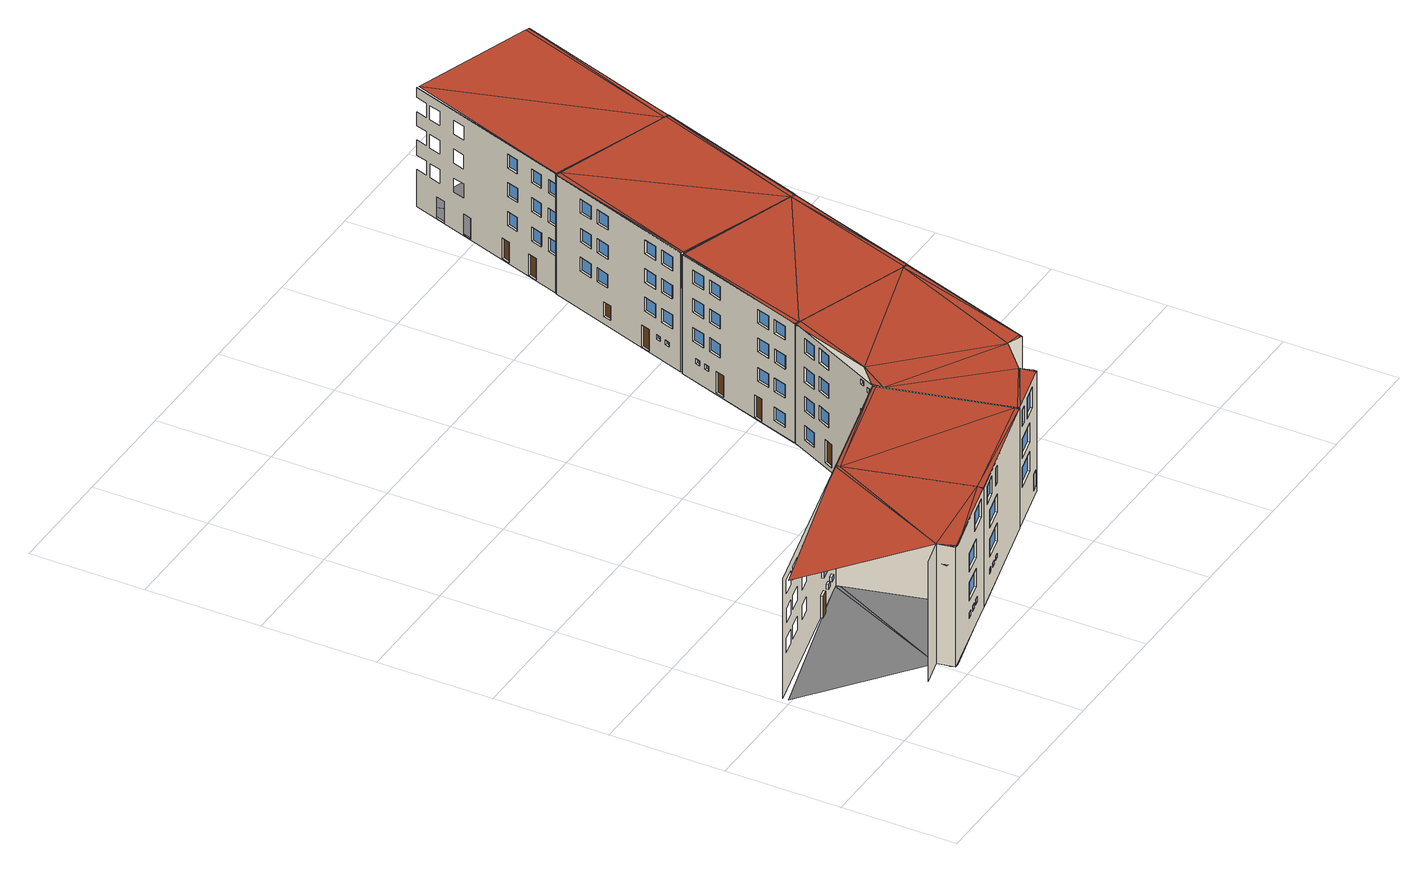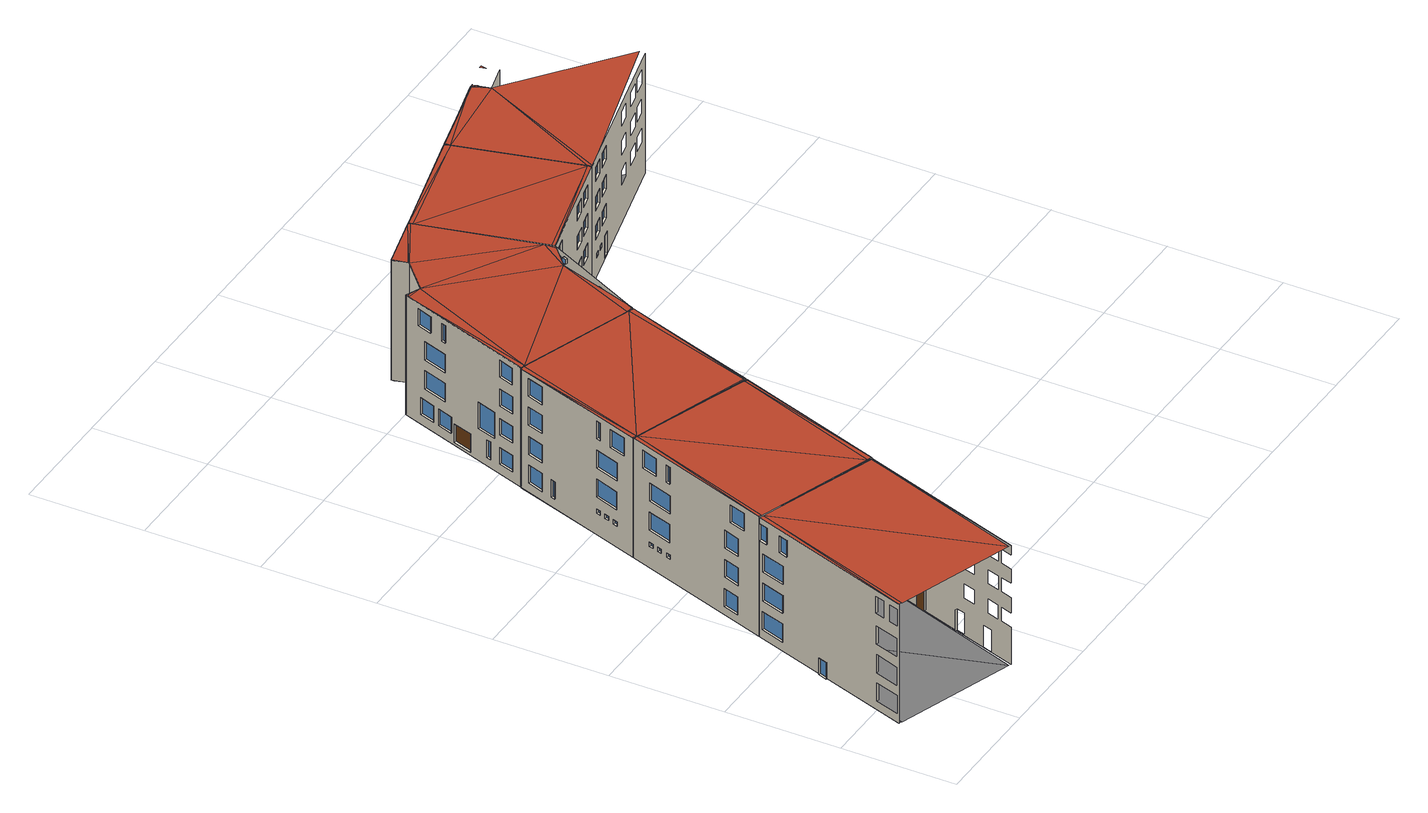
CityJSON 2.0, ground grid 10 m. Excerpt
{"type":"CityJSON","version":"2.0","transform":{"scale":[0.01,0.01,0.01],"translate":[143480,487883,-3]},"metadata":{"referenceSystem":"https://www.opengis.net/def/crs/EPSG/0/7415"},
"CityObjects":{
"building1":{"type":"Building","geometry":[{"type":"MultiSurface","lod":"2.2","boundaries":[[[0,1,2]],[[3,4,5,6]],[[6,5,7,8]],[[7,9,10]],[[11,8,12]],[[13,10,9]],[[11,12,14]],[[13,5,10]],[[14,12,6]],[[5,15,16]],[[17,6,18]],[[19,20,21,22],[23,24,25,26],[27,28,29,30],[31,32,33,34],[35,36,37,38],[39,40,41,42],[43,44,45,46],[47,48,49,50],[51,52,53,54],[55,56,57,58],[59,60,61,62],[63,64,65,66],[67,68,69,70],[71,72,73,74],[75,76,77,78],[79,80,81,82],[83,84,85,86],[87,88,89,90],[91,92,93,94]],[[12,95,6]],[[5,96,10]],[[97,98,99,100]],[[101,102,103,104]],[[105,106,107,108]],[[109,110,7,111],[105,108,112,113],[114,115,116,117],[97,100,118,119],[101,104,120,121],[122,123,124,125],[126,127,128,129]],[[94,130,131,93]],[[121,132,102,101]],[[104,103,133,120]],[[102,103,133,132]],[[120,133,132,121]],[[38,134,135,37]],[[46,136,137,45]],[[70,138,139,69]],[[140,141,131,130]],[[91,140,130,94]],[[93,131,141,92]],[[122,142,143,123]],[[92,141,140,91]],[[100,99,144,118]],[[119,145,98,97]],[[98,99,144,145]],[[113,146,106,105]],[[108,107,147,112]],[[106,107,147,146]],[[148,149,135,134]],[[150,151,137,136]],[[37,135,149,36]],[[35,148,134,38]],[[45,137,151,44]],[[43,150,136,46]],[[152,153,139,138]],[[67,152,138,70]],[[69,139,153,68]],[[125,154,142,122]],[[123,143,155,124]],[[142,143,155,154]],[[124,155,154,125]],[[156,10,96]],[[12,157,95]],[[114,158,159,115]],[[160,96,5]],[[95,161,6]],[[36,149,148,35]],[[44,151,150,43]],[[68,153,152,67]],[[160,5,16]],[[6,161,18]],[[86,162,163,85]],[[126,164,165,127]],[[118,144,145,119]],[[112,147,146,113]],[[166,167,163,162]],[[83,166,162,86]],[[85,163,167,84]],[[129,168,164,126]],[[127,165,169,128]],[[164,165,169,168]],[[84,167,166,83]],[[128,169,168,129]],[[66,170,171,65]],[[62,172,173,61]],[[82,174,175,81]],[[117,176,158,114]],[[115,159,177,116]],[[158,159,177,176]],[[90,178,179,89]],[[180,181,171,170]],[[65,171,181,64]],[[63,180,170,66]],[[182,183,173,172]],[[61,173,183,60]],[[59,182,172,62]],[[184,185,175,174]],[[81,175,185,80]],[[79,184,174,82]],[[186,187,179,178]],[[87,186,178,90]],[[89,179,187,88]],[[88,187,186,87]],[[116,177,176,117]],[[64,181,180,63]],[[60,183,182,59]],[[80,185,184,79]],[[110,156,96]],[[157,109,95]],[[110,96,188]],[[189,190,191]],[[192,21,110,109]],[[22,21,110,193]],[[21,160,16]],[[161,22,18]],[[21,194,160]],[[22,161,195]],[[196,197,198,199]],[[200,201,202,203]],[[204,205,197,196]],[[199,198,206,207]],[[197,198,206,205]],[[208,209,210,211]],[[212,213,214,215]],[[216,217,218,219]],[[220,221,222,223]],[[224,225,226,227]],[[228,229,217,216]],[[219,218,230,231]],[[217,218,230,229]],[[232,233,234,235]],[[231,230,229,228]],[[236,237,234,233]],[[238,236,233,232]],[[235,234,237,239]],[[240,241,202,201]],[[242,240,201,200]],[[203,202,241,243]],[[244,245,210,209]],[[246,244,209,208]],[[211,210,245,247]],[[248,249,214,213]],[[250,248,213,212]],[[215,214,249,251]],[[207,206,205,204]],[[239,237,236,238]],[[252,253,254,255]],[[256,257,221,220]],[[223,222,258,259]],[[221,222,258,257]],[[255,254,260,261]],[[262,263,253,252]],[[264,265,225,224]],[[227,226,266,267]],[[253,254,260,263]],[[225,226,266,265]],[[243,241,240,242]],[[247,245,244,246]],[[251,249,248,250]],[[268,269,270,271]],[[261,260,263,262]],[[272,273,270,269]],[[274,272,269,268]],[[271,270,273,275]],[[275,273,272,274]],[[188,96,276]],[[277,189,191]],[[278,279,280,281]],[[282,283,284,285]],[[286,287,288,289]],[[290,291,292,293]],[[294,295,296,297]],[[160,298,96]],[[299,161,189]],[[300,301,291,290]],[[293,292,302,303]],[[297,296,304,305]],[[306,307,295,294]],[[291,292,302,301]],[[295,296,304,307]],[[259,258,257,256]],[[267,266,265,264]],[[303,302,301,300]],[[305,304,307,306]],[[194,308,160]],[[161,309,195]],[[310,311,280,279]],[[312,313,284,283]],[[314,310,279,278]],[[281,280,311,315]],[[316,312,283,282]],[[285,284,313,317]],[[318,319,288,287]],[[320,318,287,286]],[[289,288,319,321]],[[322,323,324,325]],[[326,327,324,323]],[[328,326,323,322]],[[325,324,327,329]],[[315,311,310,314]],[[317,313,312,316]],[[321,319,318,320]],[[329,327,326,328]],[[330,331,110,109],[196,199,207,204],[220,223,259,256],[224,227,267,264],[290,293,303,300],[294,297,305,306],[252,255,261,262],[216,219,231,228]],[[192,21,332,333],[246,247,211,208],[242,243,203,200],[334,335,336,337],[338,339,340,341],[314,315,281,278],[320,321,289,286],[316,317,285,282],[342,343,344,345],[250,251,215,212],[346,347,348,349],[238,239,235,232],[274,275,271,268],[350,351,352,353],[328,329,325,322]],[[96,298,276]],[[299,189,277]],[[354,298,160]],[[299,355,161]],[[308,354,160]],[[355,309,161]],[[349,356,357,348]],[[337,358,359,336]],[[345,360,361,344]],[[341,362,363,340]],[[364,365,357,356]],[[348,357,365,347]],[[346,364,356,349]],[[347,365,364,346]],[[366,367,359,358]],[[334,366,358,337]],[[336,359,367,335]],[[368,369,361,360]],[[342,368,360,345]],[[344,361,369,343]],[[370,371,363,362]],[[338,370,362,341]],[[340,363,371,339]],[[353,372,373,352]],[[374,375,373,372]],[[350,374,372,353]],[[352,373,375,351]],[[335,367,366,334]],[[343,369,368,342]],[[339,371,370,338]],[[351,375,374,350]],[[298,331,276]],[[330,299,277]],[[376,377,378]],[[379,380,381]],[[382,383,378,380]],[[333,332,331,330]],[[333,309,355]],[[332,354,308]],[[384,385,386,387]],[[388,389,390,391]],[[392,393,394,395]],[[396,397,383]],[[398,333,399]],[[400,401,402,403]],[[404,405,406,407]],[[408,409,410,411]],[[412,413,414,415]],[[416,417,385,384]],[[387,386,418,419]],[[385,386,418,417]],[[403,402,420,421]],[[422,423,401,400]],[[407,406,424,425]],[[426,427,405,404]],[[411,410,428,429]],[[430,431,409,408]],[[432,433,413,412]],[[415,414,434,435]],[[420,423,401,402]],[[424,427,405,406]],[[428,431,409,410]],[[434,433,413,414]],[[421,420,423,422]],[[425,424,427,426]],[[429,428,431,430]],[[435,434,433,432]],[[419,418,417,416]],[[396,436,397]],[[399,437,398]],[[438,439,440,441]],[[442,443,444,445]],[[446,447,448,449]],[[441,440,450,451]],[[452,453,439,438]],[[454,455,443,442]],[[445,444,456,457]],[[449,448,458,459]],[[460,461,447,446]],[[450,453,439,440]],[[456,455,443,444]],[[458,461,447,448]],[[451,450,453,452]],[[462,463,389,388]],[[391,390,464,465]],[[457,456,455,454]],[[459,458,461,460]],[[389,390,464,463]],[[466,467,393,392]],[[395,394,468,469]],[[393,394,468,467]],[[470,377,376]],[[471,379,381]],[[470,376,397]],[[399,379,471]],[[472,473,474,475]],[[476,477,378,380],[472,475,478,479],[388,391,465,462],[392,395,469,466],[384,387,419,416],[480,481,482,483]],[[465,464,463,462]],[[469,468,467,466]],[[479,484,473,472]],[[475,474,485,478]],[[473,474,485,484]],[[486,487,377]],[[488,489,381]],[[470,486,377]],[[489,471,381]],[[478,485,484,479]],[[397,436,490]],[[399,491,437]],[[480,492,493,481]],[[494,495,383,333],[496,497,498,499],[500,501,502,503],[504,505,506,507],[508,509,510,511],[512,513,514,515],[516,517,518,519],[520,521,522,523],[435,432,412,415],[451,452,438,441],[459,460,446,449],[425,426,404,407],[429,430,408,411],[457,454,442,445],[421,422,400,403],[524,525,526,527]],[[526,528,529,527]],[[483,530,492,480]],[[481,493,531,482]],[[492,493,531,530]],[[514,532,533,515]],[[510,534,535,511]],[[518,536,537,519]],[[527,529,538,524]],[[525,539,528,526]],[[397,490,470]],[[399,471,491]],[[482,531,530,483]],[[538,539,528,529]],[[524,538,539,525]],[[515,533,540,512]],[[513,541,532,514]],[[511,535,542,508]],[[509,543,534,510]],[[519,537,544,516]],[[517,545,536,518]],[[546,477,487]],[[547,488,548]],[[540,541,532,533]],[[547,489,488]],[[546,487,486]],[[542,543,534,535]],[[544,545,536,537]],[[471,470,477,548]],[[512,540,541,513]],[[508,542,543,509]],[[516,544,545,517]],[[506,549,550,507]],[[502,551,552,503]],[[522,553,554,523]],[[498,555,556,499]],[[557,436,558]],[[437,559,560]],[[507,550,561,504]],[[505,562,549,506]],[[503,552,563,500]],[[501,564,551,502]],[[523,554,565,520]],[[521,566,553,522]],[[497,567,555,498]],[[499,556,568,496]],[[561,562,549,550]],[[563,564,551,552]],[[565,566,553,554]],[[568,567,555,556]],[[471,470,490,569]],[[504,561,562,505]],[[500,563,564,501]],[[520,565,566,521]],[[496,568,567,497]],[[557,558,495]],[[570,560,559]],[[571,572,573]],[[574,570,575]],[[576,577,578,579]],[[580,581,582,583]],[[584,585,586,587]],[[588,589,590,591]],[[579,578,592,593]],[[594,595,577,576]],[[596,597,581,580]],[[583,582,598,599]],[[600,601,585,584]],[[587,586,602,603]],[[591,590,604,605]],[[606,607,589,588]],[[592,595,577,578]],[[598,597,581,582]],[[602,601,585,586]],[[604,607,589,590]],[[491,490,608,609]],[[593,592,595,594]],[[599,598,597,596]],[[603,602,601,600]],[[605,604,607,606]],[[610,611,490]],[[491,612,613]],[[557,614,436]],[[615,559,437]],[[491,615,437]],[[436,614,490]],[[616,617,618,619]],[[620,621,622,623]],[[624,625,626,627]],[[610,608,611]],[[612,609,613]],[[619,618,628,629]],[[630,631,617,616]],[[623,622,632,633]],[[634,635,621,620]],[[636,637,625,624]],[[627,626,638,639]],[[628,631,617,618]],[[632,635,621,622]],[[638,637,625,626]],[[640,641,642,643]],[[644,645,641,640]],[[643,642,646,647]],[[629,628,631,630]],[[633,632,635,634]],[[639,638,637,636]],[[646,645,641,642]],[[648,649,650,651]],[[652,573,572]],[[574,575,653]],[[647,646,645,644]],[[654,655,656,657]],[[650,649,658,659]],[[651,650,659,660]],[[661,658,649,648]],[[662,663,664,665]],[[666,667,668,669]],[[656,655,670,671]],[[657,656,671,672]],[[673,670,655,654]],[[660,659,658,661]],[[672,671,670,673]],[[664,663,674,675]],[[668,667,676,677]],[[678,679,571,570],[680,681,682,683],[684,685,686,687],[688,689,690,691],[603,600,584,587],[692,693,694,695],[605,606,588,591],[696,697,698,699],[633,634,620,623],[700,701,702,703],[639,636,624,627],[593,594,576,579],[599,596,580,583],[629,630,616,619],[704,705,706,707],[708,709,710,711],[712,713,714,715],[647,644,640,643]],[[665,664,675,716]],[[717,674,663,662]],[[718,676,667,666]],[[669,668,677,719]],[[720,721,722,723]],[[610,490,614]],[[491,613,615]],[[724,725,726,727]],[[726,725,728,729]],[[727,726,729,730]],[[731,728,725,724]],[[722,721,732,733]],[[723,722,733,734]],[[735,732,721,720]],[[716,675,674,717]],[[719,677,676,718]],[[730,729,728,731]],[[570,495,736,737]],[[570,571,738,737]],[[714,739,740,715]],[[734,733,732,735]],[[652,572,679]],[[741,574,653]],[[690,742,743,691]],[[686,744,745,687]],[[702,746,747,703]],[[713,748,739,714]],[[715,740,749,712]],[[750,751,752,753]],[[749,748,739,740]],[[712,749,748,713]],[[689,754,742,690]],[[691,743,755,688]],[[687,745,756,684]],[[685,757,744,686]],[[703,747,758,700]],[[701,759,746,702]],[[755,754,742,743]],[[756,757,744,745]],[[758,759,746,747]],[[752,751,760,761]],[[753,752,761,762]],[[763,760,751,750]],[[688,755,754,689]],[[684,756,757,685]],[[700,758,759,701]],[[609,608,736,764],[651,648,661,660],[765,766,767,768],[769,770,771,772],[773,774,775,776],[657,654,673,672],[723,720,735,734],[777,778,779,780],[665,662,717,716],[669,666,718,719],[727,724,731,730],[781,782,783,784],[785,786,787,788],[753,750,763,762]],[[706,789,790,707]],[[707,790,791,704]],[[705,792,789,706]],[[791,792,789,790]],[[704,791,792,705]],[[698,793,794,699]],[[694,795,796,695]],[[682,797,798,683]],[[762,761,760,763]],[[710,799,800,711]],[[699,794,801,696]],[[697,802,793,698]],[[695,796,803,692]],[[693,804,795,694]],[[683,798,805,680]],[[681,806,797,682]],[[709,807,799,710]],[[711,800,808,708]],[[801,802,793,794]],[[803,804,795,796]],[[805,806,797,798]],[[808,807,799,800]],[[708,808,807,709]],[[786,809,810,785]],[[696,801,802,697]],[[692,803,804,693]],[[680,805,806,681]],[[736,610,614]],[[615,613,811]],[[810,809,812,813]],[[787,812,809,786]],[[785,810,813,788]],[[782,814,815,781]],[[815,814,816,817]],[[783,816,814,782]],[[781,815,817,784]],[[679,741,653]],[[679,653,652]],[[784,817,816,783]],[[652,653,818]],[[652,818,819]],[[820,821,822]],[[820,823,821]],[[824,825,820]],[[825,823,820]],[[788,813,812,787]],[[770,826,827,769]],[[778,828,829,777]],[[774,830,831,773]],[[766,832,833,765]],[[834,573,652]],[[653,575,835]],[[836,837,838,839]],[[840,841,842,843]],[[844,845,846,847]],[[848,849,850,851]],[[827,826,852,853]],[[829,828,854,855]],[[831,830,856,857]],[[833,832,858,859]],[[769,827,853,772]],[[771,852,826,770]],[[777,829,855,780]],[[779,854,828,778]],[[773,831,857,776]],[[775,856,830,774]],[[765,833,859,768]],[[767,858,832,766]],[[851,850,860,861]],[[862,863,849,848]],[[839,838,864,865]],[[866,867,837,836]],[[868,869,841,840]],[[843,842,870,871]],[[847,846,872,873]],[[874,875,845,844]],[[860,863,849,850]],[[864,867,837,838]],[[870,869,841,842]],[[872,875,845,846]],[[861,860,863,862]],[[834,876,573]],[[575,877,835]],[[865,864,867,866]],[[871,870,869,868]],[[873,872,875,874]],[[772,853,852,771]],[[780,855,854,779]],[[776,857,856,775]],[[768,859,858,767]],[[878,879,880,881]],[[881,880,882,883]],[[884,885,879,878]],[[882,885,879,880]],[[883,882,885,884]],[[886,887,888,889]],[[890,891,892,893]],[[894,895,896,897]],[[898,738,876]],[[877,737,899]],[[889,888,900,901]],[[902,903,887,886]],[[904,905,891,890]],[[893,892,906,907]],[[908,909,895,894]],[[897,896,910,911]],[[900,903,887,888]],[[906,905,891,892]],[[910,909,895,896]],[[912,913,914,915]],[[916,917,918,919]],[[920,921,913,912]],[[915,914,922,923]],[[924,925,926,927]],[[928,929,930,931]],[[932,933,934,935]],[[901,900,903,902]],[[907,906,905,904]],[[911,910,909,908]],[[922,921,913,914]],[[923,922,921,920]],[[918,917,936,937]],[[926,925,938,939]],[[940,820,822]],[[823,941,821]],[[930,929,942,943]],[[934,933,944,945]],[[946,936,917,916]],[[919,918,937,947]],[[948,938,925,924]],[[927,926,939,949]],[[931,930,943,950]],[[951,942,929,928]],[[935,934,945,952]],[[953,944,933,932]],[[652,819,834]],[[835,818,653]],[[824,820,834]],[[823,825,835]],[[947,937,936,946]],[[949,939,938,948]],[[950,943,942,951]],[[952,945,944,953]],[[954,955,956,957]],[[956,955,958,959]],[[957,956,959,960]],[[961,958,955,954]],[[941,940,822,962],[963,964,965,966],[967,968,969,970],[971,972,973,974],[865,866,836,839],[975,976,977,978],[871,868,840,843],[979,980,981,982],[873,874,844,847],[901,902,886,889],[983,984,985,986],[907,904,890,893],[911,908,894,897],[883,884,878,881],[861,862,848,851],[923,920,912,915],[987,988,989,990]],[[960,959,958,961]],[[834,898,876]],[[877,899,835]],[[989,991,992,990]],[[818,819,993,994]],[[995,824,993,994]],[[985,996,997,986]],[[977,998,999,978]],[[981,1000,1001,982]],[[990,992,1002,987]],[[988,1003,991,989]],[[1002,1003,991,992]],[[987,1002,1003,988]],[[986,997,1004,983]],[[984,1005,996,985]],[[976,1006,998,977]],[[978,999,1007,975]],[[982,1001,1008,979]],[[980,1009,1000,981]],[[1004,1005,996,997]],[[1007,1006,998,999]],[[1008,1009,1000,1001]],[[983,1004,1005,984]],[[975,1007,1006,976]],[[979,1008,1009,980]],[[1010,941,823]],[[1011,820,940]],[[737,738,993,1012],[1013,1014,1015,1016],[927,924,948,949],[935,932,953,952],[919,916,946,947],[931,928,951,950],[1017,1018,1019,1020],[1021,1022,1023,1024],[1025,1026,1027,1028],[1029,1030,1031,1032],[1033,1034,1035,1036],[1037,1038,1039,1040],[957,954,961,960]],[[1011,834,820]],[[1010,823,835]],[[973,1041,1042,974]],[[965,1043,1044,966]],[[969,1045,1046,970]],[[974,1042,1047,971]],[[972,1048,1041,973]],[[966,1044,1049,963]],[[964,1050,1043,965]],[[970,1046,1051,967]],[[968,1052,1045,969]],[[1047,1048,1041,1042]],[[1049,1050,1043,1044]],[[1051,1052,1045,1046]],[[971,1047,1048,972]],[[963,1049,1050,964]],[[967,1051,1052,968]],[[834,1053,898]],[[899,1054,835]],[[1022,1055,1056,1021]],[[1030,1057,1058,1029]],[[1038,1059,1060,1037]],[[1018,1061,1062,1017]],[[1058,1057,1063,1064]],[[1060,1059,1065,1066]],[[1031,1063,1057,1030]],[[1029,1058,1064,1032]],[[1039,1065,1059,1038]],[[1037,1060,1066,1040]],[[1032,1064,1063,1031]],[[1040,1066,1065,1039]],[[1026,1067,1068,1025]],[[1068,1067,1069,1070]],[[1056,1055,1071,1072]],[[1062,1061,1073,1074]],[[1027,1069,1067,1026]],[[1025,1068,1070,1028]],[[1021,1056,1072,1024]],[[1023,1071,1055,1022]],[[1017,1062,1074,1020]],[[1019,1073,1061,1018]],[[1028,1070,1069,1027]],[[1014,1075,1076,1013]],[[1034,1077,1078,1033]],[[1078,1077,1079,1080]],[[1035,1079,1077,1034]],[[1033,1078,1080,1036]],[[1076,1075,1081,1082]],[[1083,1084,1085,1086]],[[1087,1088,1089,1090]],[[1091,1092,1093,1094]],[[1024,1072,1071,1023]],[[1036,1080,1079,1035]],[[1013,1076,1082,1016]],[[1015,1081,1075,1014]],[[1020,1074,1073,1019]],[[1095,1096,1097]],[[1098,1095,1097]],[[1099,1100,1098]],[[1100,1095,1098]],[[1086,1085,1101,1102]],[[1103,1104,1084,1083]],[[1105,1106,1088,1087]],[[1090,1089,1107,1108]],[[1094,1093,1109,1110]],[[1111,1112,1092,1091]],[[1101,1104,1084,1085]],[[1107,1106,1088,1089]],[[1109,1112,1092,1093]],[[1016,1082,1081,1015]],[[1102,1101,1104,1103]],[[1108,1107,1106,1105]],[[1110,1109,1112,1111]],[[993,1053,834]],[[1054,994,835]],[[993,834,1113]],[[835,994,1114]],[[1115,1116,1117,1118]],[[1119,1120,1121,1122]],[[1123,1124,1125,1126]],[[1118,1117,1127,1128]],[[1129,1130,1116,1115]],[[1122,1121,1131,1132]],[[1133,1134,1120,1119]],[[1126,1125,1135,1136]],[[1137,1138,1124,1123]],[[1139,1140,1141,1142]],[[1127,1130,1116,1117]],[[1131,1134,1120,1121]],[[1135,1138,1124,1125]],[[1142,1141,1143,1144]],[[1145,1146,1140,1139]],[[1128,1127,1130,1129]],[[1132,1131,1134,1133]],[[1136,1135,1138,1137]],[[1147,1148,1149,1150]],[[1143,1146,1140,1141]],[[1144,1143,1146,1145]],[[1149,1148,1151,1152]],[[1153,1154,1155,1156]],[[1157,1158,1159,1160]],[[1150,1149,1152,1161]],[[1162,1151,1148,1147]],[[1163,1164,1165,1166]],[[1155,1154,1167,1168]],[[1156,1155,1168,1169]],[[1170,1167,1154,1153]],[[1169,1168,1167,1170]],[[1161,1152,1151,1162]],[[1171,1172,1173,1174]],[[1175,1176,1177,1178]],[[1179,1180,1181,1182]],[[1183,1184,1185,1186]],[[1185,1184,1187,1188]],[[1159,1158,1189,1190]],[[1165,1164,1191,1192]],[[1193,1187,1184,1183]],[[1186,1185,1188,1194]],[[1160,1159,1190,1195]],[[1196,1189,1158,1157]],[[1166,1165,1192,1197]],[[1198,1191,1164,1163]],[[1194,1188,1187,1193]],[[1174,1173,1199,1200]],[[1201,1202,1172,1171]],[[1178,1177,1203,1204]],[[1205,1206,1176,1175]],[[1182,1181,1207,1208]],[[1209,1210,1180,1179]],[[1199,1202,1172,1173]],[[1203,1206,1176,1177]],[[1207,1210,1180,1181]],[[1097,1211,1098]],[[1212,1096,1095]],[[1213,1099,1098]],[[1100,1214,1095]],[[1215,1216,1217,1218]],[[1200,1199,1202,1201]],[[1219,1220,1221,1222]],[[1204,1203,1206,1205]],[[1208,1207,1210,1209]],[[1223,1224,1225,1226]],[[1221,1220,1227,1228]],[[1225,1224,1229,1230]],[[1222,1221,1228,1231]],[[1232,1227,1220,1219]],[[1218,1217,1233,1234]],[[1235,1236,1216,1215]],[[1237,1229,1224,1223]],[[1226,1225,1230,1238]],[[1239,834,1011]],[[1240,1010,835]],[[1233,1236,1216,1217]],[[1195,1190,1189,1196]],[[1231,1228,1227,1232]],[[1197,1192,1191,1198]],[[1238,1230,1229,1237]],[[1234,1233,1236,1235]],[[834,1241,1113]],[[1242,835,1114]],[[1212,1211,1097,1243],[1244,1245,1246,1247],[1204,1205,1175,1178],[1248,1249,1250,1251],[1252,1253,1254,1255],[1128,1129,1115,1118],[1108,1105,1087,1090],[1208,1209,1179,1182],[1256,1257,1258,1259],[1200,1201,1171,1174],[1110,1111,1091,1094],[1260,1261,1262,1263],[1264,1265,1266,1267],[1268,1269,1270,1271],[1132,1133,1119,1122],[1272,1273,1274,1275],[1136,1137,1123,1126],[1102,1103,1083,1086],[1276,1277,1278,1279],[1234,1235,1215,1218],[1280,1281,1282,1283],[1284,1285,1286,1287],[1144,1145,1139,1142]],[[1288,940,1289,1290]],[[1100,1099,1291,1292]],[[1293,993,1289,1290],[1294,1295,1296,1297],[1298,1299,1300,1301],[1302,1303,1304,1305],[1150,1147,1162,1161],[1306,1307,1308,1309],[1166,1163,1198,1197],[1160,1157,1196,1195],[1186,1183,1193,1194],[1156,1153,1170,1169],[1226,1223,1237,1238],[1222,1219,1232,1231]],[[1282,1310,1311,1283]],[[1213,1098,1312]],[[1095,1214,1313]],[[1241,834,1239]],[[1242,1240,835]],[[1307,1314,1315,1306]],[[1299,1316,1317,1298]],[[1303,1318,1319,1302]],[[1315,1314,1320,1321]],[[1317,1316,1322,1323]],[[1295,1324,1325,1294]],[[1319,1318,1326,1327]],[[1306,1315,1321,1309]],[[1308,1320,1314,1307]],[[1298,1317,1323,1301]],[[1300,1322,1316,1299]],[[1302,1319,1327,1305]],[[1304,1326,1318,1303]],[[1325,1324,1328,1329]],[[1294,1325,1329,1297]],[[1296,1328,1324,1295]],[[1309,1321,1320,1308]],[[1301,1323,1322,1300]],[[1305,1327,1326,1304]],[[1297,1329,1328,1296]],[[1242,1290,1240]],[[1241,1239,1289]],[[1291,1213,1330]],[[1214,1331,1332]],[[1333,1334,1335,1336]],[[1335,1334,1337,1338]],[[1339,1340,1341,1342]],[[1343,1344,1345,1346]],[[1347,1348,1349,1350]],[[1336,1335,1338,1351]],[[1352,1337,1334,1333]],[[1351,1338,1337,1352]],[[1341,1340,1353,1354]],[[1345,1344,1355,1356]],[[1349,1348,1357,1358]],[[1342,1341,1354,1359]],[[1360,1353,1340,1339]],[[1361,1355,1344,1343]],[[1346,1345,1356,1362]],[[1363,1357,1348,1347]],[[1350,1349,1358,1364]],[[1365,1366,1367,1368]],[[1367,1366,1369,1370]],[[1359,1354,1353,1360]],[[1362,1356,1355,1361]],[[1364,1358,1357,1363]],[[1368,1367,1370,1371]],[[1372,1369,1366,1365]],[[1371,1370,1369,1372]],[[1373,1213,1312]],[[1214,1374,1313]],[[1375,1330,1213]],[[1214,1332,1376]],[[1377,1378,1379,1380]],[[1379,1378,1381,1382]],[[1380,1379,1382,1383]],[[1384,1381,1378,1377]],[[1383,1382,1381,1384]],[[1292,1291,1385,1386],[1387,1388,1389,1390],[1342,1339,1360,1359],[1350,1347,1363,1364],[1346,1343,1361,1362],[1391,1392,1393,1394],[1395,1396,1397,1398],[1336,1333,1352,1351],[1399,1400,1401,1402],[1368,1365,1372,1371],[1403,1404,1405,1406],[1380,1377,1384,1383]],[[1375,1213,1373]],[[1214,1376,1374]],[[1404,1407,1408,1403]],[[1388,1409,1410,1387]],[[1392,1411,1412,1391]],[[1396,1413,1414,1395]]],"semantics":{"surfaces":[{"type":"RoofSurface"},{"type":"WallSurface","on_footprint_edge":true},{"type":"GroundSurface"},{"type":"Window"},{"type":"Door"}],"values":[0,1,1,2,0,2,0,2,0,2,0,1,0,2,1,1,1,1,1,1,1,3,1,1,1,1,4,1,1,1,1,1,1,3,1,1,3,3,3,1,1,1,1,3,1,1,1,1,3,1,2,0,1,2,0,1,1,1,2,0,1,1,1,1,3,1,1,1,1,3,1,1,1,1,1,1,1,3,1,3,1,1,3,1,1,3,1,1,3,1,1,1,1,1,1,1,2,0,2,0,1,1,2,0,2,0,1,1,1,1,3,1,1,1,1,1,1,1,3,1,1,3,1,1,3,1,1,3,1,1,3,1,1,1,1,1,1,1,3,1,1,1,1,3,3,1,1,1,1,1,3,1,1,1,2,0,1,1,1,1,1,2,0,1,1,1,1,3,3,1,1,1,1,2,0,3,3,1,1,1,1,3,1,1,1,4,1,1,1,1,1,1,1,1,2,0,2,0,2,0,1,1,1,1,3,1,1,1,3,1,1,3,1,1,3,1,1,1,3,1,1,1,1,1,1,2,0,2,0,1,1,0,2,1,1,1,2,0,1,1,1,1,1,1,3,1,1,1,1,1,1,1,1,3,3,3,3,1,1,1,1,1,2,0,1,1,1,1,1,1,1,1,1,3,3,3,1,1,1,1,1,3,1,1,3,2,0,2,0,1,1,1,1,1,1,3,2,0,2,0,1,2,0,1,1,1,1,1,3,1,1,1,1,1,2,0,1,4,1,1,1,1,1,1,1,2,0,3,0,2,3,3,1,1,1,1,1,1,1,1,2,0,1,1,1,1,1,1,1,1,3,3,3,3,1,1,1,1,1,2,0,2,0,1,1,1,1,1,1,1,1,1,1,1,1,3,3,3,3,1,1,1,1,1,2,0,2,0,0,2,1,1,1,2,0,1,1,1,1,1,1,3,3,3,1,1,1,1,1,1,4,1,2,0,1,1,3,1,1,1,1,3,1,1,1,1,3,3,1,1,1,1,1,1,2,0,1,3,1,1,3,1,1,1,1,1,1,1,1,1,2,0,1,1,1,1,1,1,4,1,1,1,1,1,1,1,3,3,3,4,1,1,1,1,1,1,1,1,1,3,1,1,1,1,1,1,1,1,1,1,1,1,1,1,3,3,3,3,1,1,1,1,1,2,0,3,1,1,1,3,1,1,1,1,1,1,1,1,1,1,1,1,1,1,1,1,2,0,1,1,1,1,3,3,3,3,1,1,1,1,1,1,1,1,1,1,1,1,1,1,1,1,3,3,3,3,1,2,0,1,1,1,1,1,1,1,1,1,1,3,1,1,1,1,2,0,1,1,1,1,1,1,3,3,3,1,1,1,1,1,1,1,1,1,1,4,1,3,3,2,0,3,3,1,1,1,1,1,1,1,1,2,0,2,0,1,1,1,1,1,3,1,1,1,1,2,0,1,1,1,1,1,1,1,1,4,1,1,1,1,1,1,1,3,3,3,1,1,1,0,2,1,2,0,1,1,1,1,1,1,1,1,1,3,3,3,1,1,1,2,0,1,1,1,1,3,3,1,1,1,1,1,1,1,3,3,3,1,1,1,1,1,1,1,1,1,3,1,1,3,1,1,1,1,1,1,1,1,1,1,1,1,1,1,1,1,1,1,3,3,3,1,1,1,1,2,0,2,0,1,1,1,1,1,1,1,1,1,1,3,3,3,1,1,1,1,1,1,4,1,3,1,1,1,1,1,3,1,1,1,1,1,1,1,1,3,3,3,1,1,1,1,1,1,1,1,1,1,1,1,1,3,3,3,2,0,2,0,1,1,1,1,1,1,3,3,1,1,1,1,1,1,2,0,4,1,1,1,1,1,2,0,1,1,1,1,1,2,0,2,0,1,1,1,3,3,1,3,1,1,1,1,1,1,3,1,1,1,1,1,1,0,2,2,0,1,3,1,1,1,1,1,1,3,3,3,1,1,1,1,1,1,1,3,1,1,1,1,1,1,2,0,2,0,1,3,1,1,1,1,2,0,1,1,1,1]}}]}
},
"vertices":[
[810,60,1147],[800,110,1147],[790,60,1147],[770,210,1147],[770,210,42],[1010,270,42],[1010,270,1147],[1040,120,42],[1040,120,1147],[1030,160,42],[1070,120,42],[1030,160,1147],[1070,120,1147],[1030,180,42],[1030,180,1147],[50,1020,42],[1540,1430,42],[50,1020,1146],[1540,1430,1147],[50,1070,1147],[50,1070,42],[1550,1430,42],[1550,1430,1147],[454,1167,1062],[454,1167,936],[337,1139,936],[337,1139,1062],[271,1123,523],[271,1123,396],[153,1095,396],[153,1095,523],[271,1123,1064],[271,1123,938],[153,1095,938],[153,1095,1064],[1264,1361,520],[1264,1361,394],[1146,1333,394],[1146,1333,520],[454,1167,518],[454,1167,392],[336,1139,392],[336,1139,518],[1264,1361,789],[1264,1361,663],[1147,1333,663],[1147,1333,789],[714,1229,518],[714,1229,392],[596,1201,392],[596,1201,518],[454,1167,793],[454,1167,667],[336,1139,667],[336,1139,793],[714,1229,1063],[714,1229,937],[597,1201,937],[597,1201,1063],[1447,1405,1059],[1447,1405,933],[1329,1377,933],[1329,1377,1059],[1445,1405,519],[1445,1405,393],[1327,1376,393],[1327,1376,519],[1266,1362,1061],[1266,1362,935],[1148,1333,935],[1148,1333,1061],[712,1229,793],[712,1229,667],[595,1201,667],[595,1201,793],[272,1123,795],[272,1123,669],[154,1095,669],[154,1095,795],[1447,1405,787],[1447,1405,661],[1330,1377,661],[1330,1377,787],[1314,1373,246],[1314,1373,203],[1274,1364,203],[1274,1364,246],[1411,1397,246],[1411,1397,203],[1371,1387,203],[1371,1387,246],[1190,1344,248],[1190,1344,50],[1115,1326,50],[1115,1326,248],[1820,360,1148],[1820,360,42],[1427,213,550],[1422,232,550],[1422,232,382],[1427,213,382],[1427,213,271],[1422,233,271],[1422,233,223],[1427,213,223],[1428,213,819],[1423,233,819],[1423,233,651],[1428,213,651],[1830,310,1148],[1830,310,42],[1040,120,1148],[1621,260,651],[1621,260,819],[1574,248,1091],[1574,248,923],[1767,295,923],[1767,295,1091],[1619,259,382],[1619,259,550],[1468,223,223],[1468,223,271],[1518,235,271],[1518,235,223],[1559,245,223],[1559,245,271],[1610,257,269],[1610,257,221],[1651,267,221],[1651,267,269],[1119,1306,248],[1119,1306,50],[1463,242,271],[1463,242,223],[1151,1314,520],[1151,1314,394],[1151,1314,789],[1151,1314,663],[1153,1314,1061],[1153,1314,935],[1194,1324,248],[1194,1324,50],[1513,254,271],[1513,254,223],[1615,279,382],[1615,279,550],[1616,279,819],[1616,279,651],[1269,1342,520],[1269,1342,394],[1269,1342,789],[1269,1342,663],[1270,1342,1061],[1270,1342,935],[1554,264,271],[1554,264,223],[1820,310,42],[1820,310,1148],[1570,268,1091],[1570,268,923],[1560,1400,42],[1560,1400,1147],[1278,1344,246],[1278,1344,203],[1606,277,269],[1606,277,221],[1318,1354,246],[1318,1354,203],[1646,286,269],[1646,286,221],[1332,1357,519],[1332,1357,393],[1334,1357,1059],[1334,1357,933],[1334,1358,787],[1334,1358,661],[1762,314,1091],[1762,314,923],[1375,1368,246],[1375,1368,203],[1449,1385,519],[1449,1385,393],[1451,1386,1059],[1451,1386,933],[1452,1386,787],[1452,1386,661],[1415,1377,246],[1415,1377,203],[1840,310,42],[1820,360,1146],[1830,310,1146],[1840,310,1146],[1550,1430,1148],[1830,310,1147],[1560,1430,42],[1560,1430,1147],[1928,334,1087],[1923,354,1087],[1923,354,926],[1928,334,926],[1668,1459,519],[1673,1439,519],[1673,1439,392],[1668,1459,392],[2072,370,1087],[2068,389,1087],[2068,389,926],[2072,370,926],[1670,1459,792],[1675,1440,792],[1675,1440,665],[1670,1459,665],[1671,1460,1060],[1676,1440,1060],[1676,1440,933],[1671,1460,933],[2003,353,272],[1998,372,272],[1998,372,233],[2003,353,233],[2004,353,819],[1999,372,819],[1999,372,654],[2004,353,654],[2006,353,550],[2001,373,550],[2001,373,385],[2006,353,385],[2042,363,272],[2038,382,272],[2038,382,233],[2042,363,233],[1704,1468,248],[1708,1448,248],[1708,1448,205],[1704,1468,205],[1749,1458,248],[1749,1458,205],[1744,1478,248],[1744,1478,205],[1789,1468,519],[1789,1468,392],[1785,1488,519],[1785,1488,392],[1791,1469,792],[1791,1469,665],[1787,1488,792],[1787,1488,665],[1793,1469,1060],[1793,1469,933],[1788,1488,1060],[1788,1488,933],[2094,375,269],[2089,395,269],[2089,395,230],[2094,375,230],[2220,407,819],[2216,426,819],[2216,426,654],[2220,407,654],[2129,405,230],[2133,385,230],[2133,385,269],[2129,405,269],[2222,407,550],[2217,427,550],[2217,427,385],[2222,407,385],[1800,1491,248],[1805,1472,248],[1805,1472,205],[1800,1491,205],[1845,1482,248],[1845,1482,205],[1841,1501,248],[1841,1501,205],[2870,570,42],[2870,570,1148],[1851,1504,789],[1856,1484,789],[1856,1484,662],[1851,1504,662],[1851,1504,521],[1856,1484,521],[1856,1484,394],[1851,1504,394],[1853,1504,1061],[1858,1485,1061],[1858,1485,934],[1853,1504,934],[2184,398,1082],[2179,417,1082],[2179,417,920],[2184,398,920],[2185,398,269],[2180,417,269],[2180,417,230],[2185,398,230],[2870,610,42],[2870,610,1148],[2224,408,1082],[2219,427,1082],[2219,427,920],[2224,408,920],[2220,427,230],[2224,408,230],[2224,408,269],[2220,427,269],[2600,1690,42],[2600,1690,1148],[1972,1513,789],[1972,1513,662],[1973,1513,521],[1973,1513,394],[1968,1532,789],[1968,1532,662],[1968,1533,521],[1968,1533,394],[1975,1514,1061],[1975,1514,934],[1970,1533,1061],[1970,1533,934],[1925,1522,245],[1929,1502,245],[1929,1502,49],[1925,1522,49],[2006,1521,245],[2006,1521,49],[2001,1541,245],[2001,1541,49],[2880,570,1148],[2880,570,42],[2610,1690,42],[2610,1690,1148],[2520,1668,790],[2520,1668,663],[2403,1639,663],[2403,1639,790],[2522,1668,519],[2522,1668,392],[2405,1640,392],[2405,1640,519],[2521,1668,1061],[2521,1668,934],[2404,1640,934],[2404,1640,1061],[2435,1647,248],[2435,1647,205],[2394,1637,205],[2394,1637,248],[2530,1670,250],[2530,1670,207],[2489,1660,207],[2489,1660,250],[2610,1660,42],[2610,1660,1148],[2399,1618,248],[2399,1618,205],[2408,1620,790],[2408,1620,663],[2409,1620,1061],[2409,1620,934],[2410,1620,519],[2410,1620,392],[2440,1628,248],[2440,1628,205],[2525,1648,790],[2525,1648,663],[2526,1649,1061],[2526,1649,934],[2526,1649,519],[2526,1649,392],[2494,1641,250],[2494,1641,207],[2535,1651,250],[2535,1651,207],[2880,590,44],[2900,580,44],[2880,570,44],[2880,590,1152],[2880,570,1153],[2900,580,1152],[2610,1690,1153],[2610,1690,44],[2941,585,1086],[2936,604,1086],[2936,604,940],[2941,585,940],[2944,586,820],[2939,605,820],[2939,605,642],[2944,586,642],[2944,586,554],[2940,605,554],[2940,605,375],[2944,586,375],[2630,1710,44],[2630,1610,44],[2630,1710,1148],[2630,1610,1148],[2625,1721,234],[2643,1713,234],[2643,1713,279],[2625,1721,279],[2625,1721,507],[2643,1713,507],[2643,1713,552],[2625,1721,552],[2625,1722,777],[2643,1713,777],[2643,1713,822],[2625,1722,822],[2626,1722,1048],[2644,1714,1048],[2644,1714,1093],[2626,1722,1093],[3004,600,1086],[3000,620,1086],[3000,620,940],[3004,600,940],[2659,1746,279],[2641,1755,279],[2641,1755,234],[2659,1746,234],[2659,1746,552],[2641,1755,552],[2641,1755,507],[2659,1746,507],[2660,1747,822],[2642,1755,822],[2642,1755,777],[2660,1747,777],[2642,1756,1048],[2660,1747,1048],[2660,1747,1093],[2642,1756,1093],[2800,1870,44],[2800,1870,1147],[2663,1799,1076],[2681,1791,1076],[2681,1791,1121],[2663,1799,1121],[2663,1800,535],[2681,1792,535],[2681,1792,580],[2663,1800,580],[2664,1801,805],[2682,1792,805],[2682,1792,850],[2664,1801,850],[2697,1824,1121],[2679,1833,1121],[2679,1833,1076],[2697,1824,1076],[2679,1834,535],[2698,1825,535],[2698,1825,580],[2679,1834,580],[2698,1826,850],[2680,1834,850],[2680,1834,805],[2698,1826,805],[3162,639,820],[3158,659,820],[3158,659,642],[3162,639,642],[3163,639,554],[3158,659,554],[3158,659,375],[3163,639,375],[3340,830,44],[3340,830,1151],[3092,622,1095],[3088,641,1095],[3088,641,906],[3092,622,906],[3370,690,1153],[3370,690,44],[3240,658,906],[3240,658,1095],[3270,665,263],[3270,665,117],[3333,681,117],[3333,681,263],[3235,678,1095],[3235,678,906],[3340,820,44],[3360,690,44],[3360,690,1151],[3340,820,1151],[3590,1060,44],[3590,1060,1149],[3265,685,263],[3265,685,117],[3050,2600,1148],[3050,2600,44],[2997,2491,815],[2997,2491,680],[2943,2378,680],[2943,2378,815],[2997,2490,546],[2997,2490,411],[2942,2377,411],[2942,2377,546],[2996,2489,1083],[2996,2489,948],[2942,2376,948],[2942,2376,1083],[2914,2318,569],[2914,2318,434],[2859,2205,434],[2859,2205,569],[2913,2317,1100],[2913,2317,965],[2858,2204,965],[2858,2204,1100],[2914,2318,840],[2914,2318,705],[2859,2205,705],[2859,2205,840],[2997,2490,278],[2997,2490,143],[2942,2378,143],[2942,2378,278],[2880,2248,299],[2880,2248,87],[2843,2172,87],[2843,2172,299],[2861,2163,87],[2861,2163,299],[3328,700,263],[3328,700,117],[2877,2195,965],[2877,2195,1100],[2877,2196,434],[2877,2196,569],[2877,2197,705],[2877,2197,840],[2898,2239,299],[2898,2239,87],[2931,2308,1100],[2931,2308,965],[2932,2309,569],[2932,2309,434],[2932,2309,840],[2932,2309,705],[3370,720,44],[3370,720,1151],[3370,690,1151],[2960,2367,948],[2960,2367,1083],[2960,2368,411],[2960,2368,546],[2960,2369,143],[2960,2369,278],[2961,2369,680],[2961,2369,815],[3100,2580,44],[3040,2590,44],[3100,2580,1144],[3040,2590,1144],[3014,2480,1083],[3014,2480,948],[3015,2481,546],[3015,2481,411],[3015,2482,278],[3015,2482,143],[3015,2482,680],[3015,2482,815],[3590,1060,1151],[3050,2600,1144],[3050,2600,43],[3050,2610,43],[3090,2590,43],[3050,2610,1144],[3090,2590,1144],[3084,2703,671],[3103,2696,671],[3103,2696,797],[3084,2703,797],[3085,2704,940],[3104,2698,940],[3104,2698,1067],[3085,2704,1067],[3085,2705,403],[3104,2698,403],[3104,2698,529],[3085,2705,529],[3085,2705,132],[3104,2698,132],[3104,2698,258],[3085,2705,258],[3142,2811,797],[3123,2817,797],[3123,2817,671],[3142,2811,671],[3124,2819,940],[3143,2813,940],[3143,2813,1067],[3124,2819,1067],[3124,2819,403],[3143,2813,403],[3143,2813,529],[3124,2819,529],[3143,2813,258],[3124,2819,258],[3124,2819,132],[3143,2813,132],[3720,1010,44],[3720,1010,1149],[3730,1040,44],[3690,1020,44],[3690,1020,1149],[3730,1040,1149],[4100,2240,44],[4100,2240,1143],[3144,2881,676],[3163,2875,676],[3163,2875,802],[3144,2881,802],[3145,2882,938],[3164,2875,938],[3164,2875,1064],[3145,2882,1064],[3145,2882,403],[3164,2875,403],[3164,2875,529],[3145,2882,529],[3202,2989,802],[3183,2996,802],[3183,2996,676],[3202,2989,676],[3202,2990,1064],[3183,2996,1064],[3183,2996,938],[3202,2990,938],[3183,2997,403],[3202,2990,403],[3202,2990,529],[3183,2997,529],[3169,2953,49],[3187,2946,49],[3187,2946,259],[3169,2953,259],[3194,3028,49],[3213,3022,49],[3213,3022,259],[3194,3028,259],[3764,1138,939],[3745,1145,939],[3745,1145,1093],[3764,1138,1093],[3460,3780,43],[3460,3780,1143],[3774,1167,133],[3755,1174,133],[3755,1174,287],[3774,1167,287],[3792,1281,939],[3792,1281,1093],[3811,1275,1093],[3811,1275,939],[3788,1208,389],[3769,1214,389],[3769,1214,559],[3788,1208,559],[3788,1209,659],[3769,1215,659],[3769,1215,829],[3788,1209,829],[3802,1310,133],[3802,1310,287],[3821,1303,287],[3821,1303,133],[3845,1434,389],[3845,1434,559],[3845,1435,659],[3845,1435,829],[3450,3790,1144],[3450,3790,43],[3414,3683,1059],[3414,3683,933],[3376,3568,933],[3376,3568,1059],[3354,3504,795],[3354,3504,669],[3315,3389,669],[3315,3389,795],[3354,3504,1062],[3354,3504,936],[3315,3389,936],[3315,3389,1062],[3414,3682,794],[3414,3682,668],[3375,3567,668],[3375,3567,794],[3414,3681,527],[3414,3681,401],[3375,3567,401],[3375,3567,527],[3354,3504,529],[3354,3504,403],[3315,3390,403],[3315,3390,529],[3372,3557,255],[3372,3557,211],[3358,3515,211],[3358,3515,255],[3403,3651,255],[3403,3651,211],[3389,3609,211],[3389,3609,255],[3330,3434,252],[3330,3434,54],[3305,3357,54],[3305,3357,252],[3864,1427,559],[3864,1427,389],[3864,1428,659],[3864,1428,829],[3839,1356,132],[3820,1362,132],[3820,1362,286],[3839,1356,286],[3850,1388,932],[3831,1394,932],[3831,1394,1095],[3850,1388,1095],[3845,1435,932],[3845,1435,1095],[3864,1429,1095],[3864,1429,932],[3867,1499,132],[3867,1499,286],[3886,1492,286],[3886,1492,132],[4140,2230,44],[4140,2230,1144],[4140,2230,43],[3324,3351,54],[3324,3351,252],[3450,3790,1143],[3334,3382,936],[3334,3382,1062],[3334,3383,669],[3334,3383,795],[3334,3383,403],[3334,3383,529],[3349,3428,54],[3349,3428,252],[3897,1523,70],[3878,1529,70],[3878,1529,240],[3897,1523,240],[3373,3497,936],[3373,3497,1062],[3373,3497,795],[3373,3497,669],[3373,3498,529],[3373,3498,403],[3938,1703,70],[3938,1703,240],[3956,1697,240],[3956,1697,70],[4140,2230,1149],[4063,2007,555],[4063,2007,401],[4110,2143,401],[4110,2143,555],[4062,2004,1091],[4062,2004,937],[4109,2140,937],[4109,2140,1091],[4063,2006,825],[4063,2006,671],[4110,2142,671],[4110,2142,825],[4063,2006,287],[4063,2006,133],[4110,2142,133],[4110,2142,287],[4016,1868,282],[4016,1868,119],[4030,1909,119],[4030,1909,282],[3984,1776,581],[3984,1776,337],[4044,1950,337],[4044,1950,581],[3377,3509,211],[3377,3509,255],[3391,3550,255],[3391,3550,211],[3394,3560,401],[3394,3560,527],[3394,3561,668],[3394,3561,794],[3394,3562,933],[3394,3562,1059],[3408,3603,211],[3408,3603,255],[3432,3675,527],[3432,3675,401],[3433,3675,794],[3433,3675,668],[3433,3677,1059],[3433,3677,933],[3422,3645,211],[3422,3645,255],[3965,1782,337],[3965,1782,581],[4140,2230,1143],[4025,1956,337],[4025,1956,581],[3997,1875,119],[3997,1875,282],[4011,1916,119],[4011,1916,282],[3470,3790,1143],[3470,3790,43],[3480,3800,43],[3460,3810,1142],[3460,3810,43],[3480,3800,1142],[3480,3790,43],[3480,3790,1142],[4043,2010,937],[4043,2010,1091],[4044,2013,133],[4044,2013,287],[4044,2013,671],[4044,2013,825],[4044,2013,401],[4044,2013,555],[4510,3430,43],[4510,3430,1143],[3490,3897,931],[3509,3891,931],[3509,3891,1059],[3490,3897,1059],[3490,3897,393],[3509,3891,393],[3509,3891,521],[3490,3897,521],[3490,3898,668],[3509,3892,668],[3509,3892,796],[3490,3898,796],[3501,3932,209],[3520,3925,209],[3520,3925,251],[3501,3932,251],[4090,2146,937],[4090,2146,1091],[4091,2149,133],[4091,2149,287],[4091,2149,671],[4091,2149,825],[4091,2150,401],[4091,2150,555],[3534,3966,251],[3515,3972,251],[3515,3972,209],[3534,3966,209],[3548,4006,1059],[3529,4012,1059],[3529,4012,931],[3548,4006,931],[3529,4012,393],[3548,4006,393],[3548,4006,521],[3529,4012,521],[3548,4006,796],[3529,4013,796],[3529,4013,668],[3548,4006,668],[4110,2240,43],[4110,2240,1144],[3534,4027,208],[3553,4020,208],[3553,4020,250],[3534,4027,250],[3567,4061,250],[3548,4067,250],[3548,4067,208],[3567,4061,208],[3550,4074,664],[3569,4068,664],[3569,4068,792],[3550,4074,792],[3550,4074,931],[3569,4068,931],[3569,4068,1059],[3550,4074,1059],[3550,4075,399],[3569,4069,399],[3569,4069,527],[3550,4075,527],[4150,2240,43],[4150,2240,1144],[3608,4182,792],[3589,4189,792],[3589,4189,664],[3608,4182,664],[3589,4189,931],[3608,4182,931],[3608,4182,1059],[3589,4189,1059],[3590,4190,399],[3608,4184,399],[3608,4184,527],[3590,4190,527],[3575,4146,49],[3594,4140,49],[3594,4140,253],[3575,4146,253],[4167,2309,658],[4148,2316,658],[4148,2316,824],[4167,2309,824],[3601,4224,49],[3620,4217,49],[3620,4217,253],[3601,4224,253],[4168,2310,926],[4149,2317,926],[4149,2317,1092],[4168,2310,1092],[4168,2311,390],[4149,2317,390],[4149,2317,556],[4168,2311,556],[4168,2311,123],[4149,2318,123],[4149,2318,290],[4168,2311,290],[4198,2461,658],[4198,2461,824],[4199,2462,926],[4199,2462,1092],[3910,5130,43],[3910,5130,1146],[4199,2462,390],[4199,2462,556],[4199,2463,123],[4199,2463,290],[4217,2454,658],[4217,2454,824],[4218,2455,926],[4218,2455,1092],[4218,2455,556],[4218,2455,390],[4218,2456,290],[4218,2456,123],[4250,2550,124],[4231,2557,124],[4231,2557,287],[4250,2550,287],[4245,2597,124],[4245,2597,287],[4264,2591,287],[4264,2591,124],[3460,3810,1146],[3822,4873,525],[3822,4873,397],[3783,4758,397],[3783,4758,525],[3823,4874,1061],[3823,4874,933],[3784,4759,933],[3784,4759,1061],[3822,4872,792],[3822,4872,664],[3783,4757,664],[3783,4757,792],[3762,4695,1062],[3762,4695,934],[3723,4581,934],[3723,4581,1062],[3762,4697,525],[3762,4697,397],[3723,4582,397],[3723,4582,525],[3761,4694,794],[3761,4694,665],[3722,4579,665],[3722,4579,794],[3738,4626,246],[3738,4626,112],[3714,4554,112],[3714,4554,246],[3733,4547,112],[3733,4547,246],[4550,3420,43],[4550,3420,1143],[3480,3790,1143],[3741,4573,665],[3741,4573,794],[3742,4574,934],[3742,4574,1062],[3742,4576,397],[3742,4576,525],[3757,4619,246],[3757,4619,112],[3780,4688,794],[3780,4688,665],[3781,4689,934],[3781,4689,1062],[3781,4691,525],[3781,4691,397],[3950,5120,1146],[3950,5120,43],[4550,3420,1144],[4467,3180,1095],[4467,3180,929],[4517,3325,929],[4517,3325,1095],[4418,3036,826],[4418,3036,660],[4493,3253,660],[4493,3253,826],[4417,3033,555],[4417,3033,389],[4492,3250,389],[4492,3250,555],[4447,3122,282],[4447,3122,241],[4461,3161,241],[4461,3161,282],[4417,3034,282],[4417,3034,241],[4430,3072,241],[4430,3072,282],[4478,3212,280],[4478,3212,239],[4492,3251,239],[4492,3251,280],[4417,3034,1093],[4417,3034,930],[4431,3074,930],[4431,3074,1093],[3802,4751,664],[3802,4751,792],[3802,4752,397],[3802,4752,525],[3802,4752,933],[3802,4752,1061],[3841,4865,792],[3841,4865,664],[3841,4866,525],[3841,4866,397],[3841,4867,1061],[3841,4867,933],[4540,3410,43],[4540,3410,1143],[4398,3039,389],[4398,3039,555],[4398,3040,241],[4398,3040,282],[4398,3040,930],[4398,3040,1093],[4399,3042,660],[4399,3042,826],[4411,3079,241],[4411,3079,282],[4412,3081,930],[4412,3081,1093],[4428,3128,241],[4428,3128,282],[4442,3167,241],[4442,3167,282],[4473,3257,389],[4473,3257,555],[4474,3260,660],[4474,3260,826],[4448,3187,929],[4448,3187,1095],[4459,3218,239],[4459,3218,280],[4473,3257,239],[4473,3257,280],[4498,3331,929],[4498,3331,1095],[3910,5111,389],[3929,5104,389],[3929,5104,517],[3910,5111,517],[3911,5114,926],[3930,5108,926],[3930,5108,1054],[3911,5114,1054],[3911,5115,659],[3930,5108,659],[3930,5108,787],[3911,5115,787],[3930,5140,1144],[3920,5140,1144],[3920,5140,44],[3930,5140,44],[3930,5130,44],[3930,5130,1144],[3963,5205,517],[3944,5212,517],[3944,5212,389],[3963,5205,389],[3946,5215,926],[3965,5209,926],[3965,5209,1054],[3946,5215,1054],[3965,5210,787],[3946,5216,787],[3946,5216,659],[3965,5210,659],[4550,3430,43],[4550,3430,1143],[3971,5290,390],[3990,5284,390],[3990,5284,518],[3971,5290,518],[3971,5291,660],[3990,5285,660],[3990,5285,788],[3971,5291,788],[3972,5293,926],[3991,5286,926],[3991,5286,1054],[3972,5293,1054],[4025,5385,518],[4006,5392,518],[4006,5392,390],[4025,5385,390],[4025,5386,788],[4006,5393,788],[4006,5393,660],[4025,5386,660],[4025,5388,1054],[4006,5394,1054],[4006,5394,926],[4025,5388,926],[3990,5346,50],[4009,5340,50],[4009,5340,250],[3990,5346,250],[4036,5419,250],[4017,5426,250],[4017,5426,50],[4036,5419,50],[4585,3522,927],[4566,3529,927],[4566,3529,1090],[4585,3522,1090],[4616,3673,927],[4616,3673,1090],[4610,3594,241],[4591,3600,241],[4591,3600,281],[4610,3594,281],[4610,3594,391],[4591,3601,391],[4591,3601,559],[4610,3594,559],[4635,3667,1090],[4635,3667,927],[4610,3596,659],[4592,3603,659],[4592,3603,827],[4610,3596,827],[4604,3639,241],[4604,3639,281],[4623,3633,281],[4623,3633,241],[4057,5543,663],[4076,5537,663],[4076,5537,791],[4057,5543,791],[4058,5545,393],[4077,5538,393],[4077,5538,521],[4058,5545,521],[4058,5545,926],[4077,5538,926],[4077,5538,1054],[4058,5545,1054],[4640,3682,242],[4621,3688,242],[4621,3688,282],[4640,3682,282],[4634,3727,242],[4634,3727,282],[4665,3818,391],[4665,3818,559],[4666,3819,659],[4666,3819,827],[4653,3721,242],[4653,3721,282],[4684,3811,559],[4684,3811,391],[4685,3813,827],[4685,3813,659],[4111,5638,791],[4092,5645,791],[4092,5645,663],[4111,5638,663],[4111,5639,521],[4092,5646,521],[4092,5646,393],[4111,5639,393],[4111,5640,1054],[4092,5646,1054],[4092,5646,926],[4111,5640,926],[4420,6610,44],[4420,6610,1145],[4970,4770,44],[4970,4770,1143],[4087,5631,56],[4106,5624,56],[4106,5624,246],[4087,5631,246],[4671,3772,932],[4652,3778,932],[4652,3778,1089],[4671,3772,1089],[4673,3777,242],[4654,3784,242],[4654,3784,282],[4673,3777,282],[4666,3818,932],[4666,3818,1089],[4667,3822,242],[4667,3822,282],[4684,3812,1089],[4684,3812,932],[4132,5700,246],[4113,5706,246],[4113,5706,56],[4132,5700,56],[4686,3816,242],[4686,3816,282],[4980,4770,43],[4980,4770,1147],[5000,4740,43],[5000,4740,1147],[3920,5140,1145],[4286,6217,519],[4286,6217,391],[4252,6115,391],[4252,6115,519],[4420,6609,1052],[4420,6609,924],[4385,6508,924],[4385,6508,1052],[4420,6610,790],[4420,6610,662],[4386,6509,662],[4386,6509,790],[4286,6217,787],[4286,6217,659],[4252,6116,659],[4252,6116,787],[4372,6470,1051],[4372,6470,923],[4338,6369,923],[4338,6369,1051],[4286,6217,1054],[4286,6217,926],[4252,6115,926],[4252,6115,1054],[4372,6470,787],[4372,6470,659],[4338,6368,659],[4338,6368,787],[4372,6468,516],[4372,6468,388],[4337,6367,388],[4337,6367,516],[4420,6610,517],[4420,6610,389],[4386,6509,389],[4386,6509,517],[4250,6111,246],[4250,6111,52],[4225,6037,52],[4225,6037,246],[4348,6398,247],[4348,6398,45],[4321,6319,45],[4321,6319,247],[3910,5130,1147],[5010,4760,43],[5010,4760,1147],[5010,4760,44],[5010,4760,1144],[4550,3420,1147],[4905,4453,1092],[4905,4453,929],[4954,4598,929],[4954,4598,1092],[4884,4393,555],[4884,4393,392],[4934,4537,392],[4934,4537,555],[4884,4394,827],[4884,4394,664],[4934,4539,664],[4934,4539,827],[4883,4389,284],[4883,4389,121],[4932,4533,121],[4932,4533,284],[4244,6030,52],[4244,6030,246],[4440,6600,44],[4440,6600,1145],[4864,4395,121],[4864,4395,284],[4865,4399,392],[4865,4399,555],[4865,4400,664],[4865,4400,827],[4913,4540,121],[4913,4540,284],[4915,4544,392],[4915,4544,555],[4886,4459,929],[4886,4459,1092],[4915,4545,664],[4915,4545,827],[4935,4604,929],[4935,4604,1092],[5010,4770,44],[5010,4760,1143],[5010,4770,1143],[5010,4760,934],[4991,4766,934],[4991,4766,1089],[5010,4760,1089],[5018,4846,934],[5018,4846,1089],[5021,4793,126],[5002,4800,126],[5002,4800,293],[5021,4793,293],[5022,4796,392],[5003,4802,392],[5003,4802,559],[5022,4796,559],[5022,4796,660],[5003,4803,660],[5003,4803,827],[5022,4796,827],[5037,4840,1089],[5037,4840,934],[5075,5014,126],[5075,5014,293],[5076,5017,392],[5076,5017,559],[5076,5017,660],[5076,5017,827],[5094,5007,293],[5094,5007,126],[5095,5010,392],[5095,5010,559],[5095,5011,660],[5095,5011,827],[5082,4972,935],[5063,4979,935],[5063,4979,1090],[5082,4972,1090],[5090,5058,935],[5090,5058,1090],[5109,5052,1090],[5109,5052,935],[5480,6250,44],[5480,6250,1144],[5510,6230,44],[5510,6230,1144],[5223,5390,35],[5204,5396,35],[5204,5396,190],[5223,5390,190],[5231,5476,35],[5231,5476,190],[5250,5469,190],[5250,5469,35],[5510,6240,44],[5510,6240,1144],[5428,5998,816],[5428,5998,649],[5500,6212,649],[5500,6212,816],[5428,5999,549],[5428,5999,382],[5501,6213,382],[5501,6213,549],[5429,6002,290],[5429,6002,123],[5502,6216,123],[5502,6216,290],[5476,6140,1087],[5476,6140,932],[5503,6219,932],[5503,6219,1087],[5427,5993,1085],[5427,5993,930],[5453,6073,930],[5453,6073,1085],[5408,5999,930],[5408,5999,1085],[5409,6004,649],[5409,6004,816],[5409,6005,382],[5409,6005,549],[5411,6008,123],[5411,6008,290]
]}
